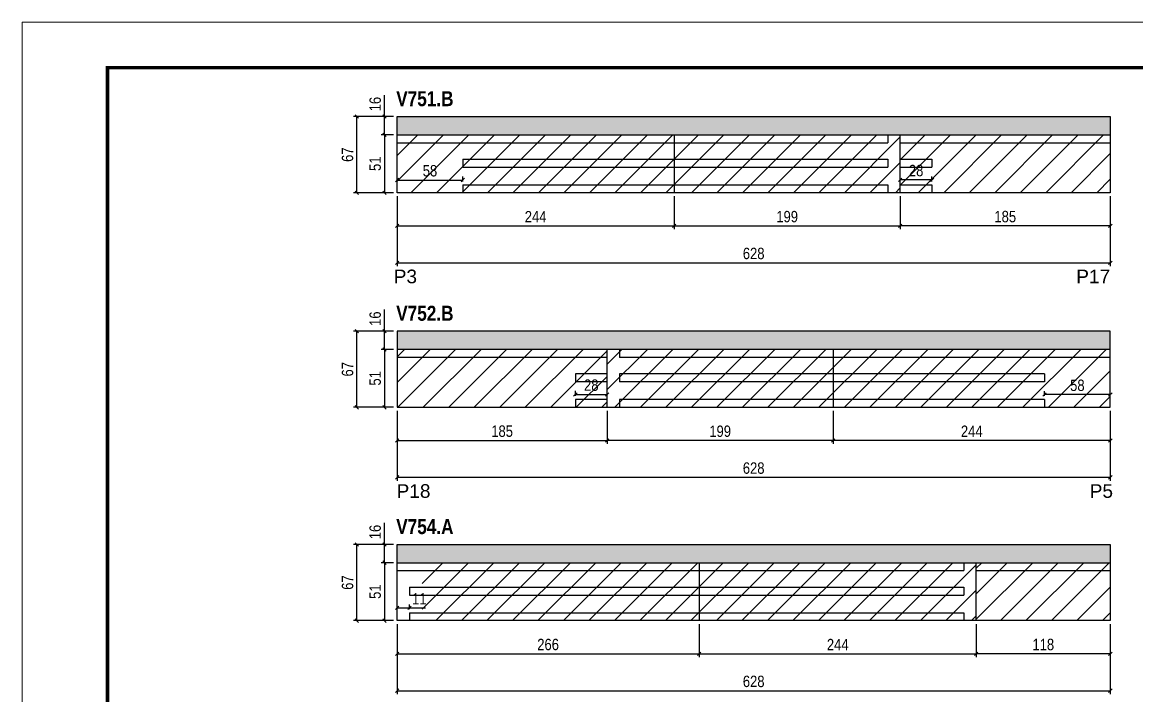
# Model space of a CAD drawing. Extents: x 3309 to 9563, y -2522 to 14608.
# Drawn here: x 6493 to 7474, y 9421 to 10014 of the extents above; entities that cross this region are included whole.
import ezdxf

# ---------------------------------------------------------------- set-up
doc = ezdxf.new("R2010")
doc.units = 0
doc.header["$PDMODE"] = 35
doc.header["$PDSIZE"] = -10
doc.linetypes.add('DASHED', pattern=[0.75, 0.5, -0.25])
for name, color, linetype in [('5', 5, 'Continuous'), ('COTA', 241, 'Continuous'), ('NOMENCLATURA', 7, 'Continuous'), ('Painéis', 200, 'Continuous'), ('SARR_2.2x7', 40, 'Continuous')]:
    doc.layers.add(name, color=color, linetype=linetype)
for name, color, linetype, lineweight in [('Folhas', 255, 'Continuous', 9), ('Hachura', 251, 'Continuous', 9), ('SARRAFO DE PRESSAO', 251, 'DASHED', 9)]:
    doc.layers.add(name, color=color, linetype=linetype, lineweight=lineweight)
doc.styles.add('COTA TECNICA', font='techl___.ttf', dxfattribs={"height": 10})
doc.styles.get("Standard").update_dxf_attribs({"font": 'arial.ttf'})
doc.styles.add('TECNICA', font='techb___.ttf', dxfattribs={"height": 10})
doc.dimstyles.new('PAINEL', dxfattribs={"dimtxt": 10, "dimasz": 3, "dimexe": 3, "dimexo": 3, "dimgap": 3, "dimtad": 1, "dimdec": 1, "dimzin": 12, "dimdsep": 46, "dimtxsty": 'COTA TECNICA', "dimblk1": 'OBLIQUE', "dimblk2": 'OBLIQUE', "dimsah": 1, "dimcen": 0.9, "dimclrd": 4, "dimclre": 4, "dimclrt": 240, "dimadec": 1, "dimazin": 3, "dimtfac": 1, "dimtdec": 1, "dimtmove": 0, "dimatfit": 3, "dimfxl": 1, "dimtolj": 1, "dimtzin": 12, "dimarcsym": 0})

# ---------------------------------------------------------------- blocks, each defined once
blk = doc.blocks.new('9999999999')
at = {"layer": 'Folhas'}
blk.add_lwpolyline([(98138.98, 34190.21), (99623.98, 34190.21), (99623.98, 35240.21), (98138.98, 35240.21)], close=True, dxfattribs=at)
at = {"layer": 'Folhas', "color": 30, "const_width": 3}
blk.add_lwpolyline([(98213.98, 34230.21), (99583.98, 34230.21), (99583.98, 35200.21), (98213.98, 35200.21)], close=True, dxfattribs=at)
blk = doc.blocks.new('_Oblique')
at = {"color": 0, "linetype": 'ByBlock', "lineweight": -2}
blk.add_line((-0.5, -0.5), (0.5, 0.5), dxfattribs=at)
blk = doc.blocks.new('*D2495')
at = {"layer": 'COTA', "color": 4, "lineweight": -2, "transparency": 16777216}
for p, q in [((6822.83, 9860.54), (6822.83, 9798.87)), ((7450.83, 9860.54), (7450.83, 9798.87)), ((6822.83, 9801.87), (7450.83, 9801.87))]:
    blk.add_line(p, q, dxfattribs=at)
at = {"layer": 'Defpoints', "color": 0, "transparency": 16777216}
for p in [(6822.83, 9863.54), (7450.83, 9863.54), (7450.83, 9801.87)]:
    blk.add_point(p, dxfattribs=at)
at = {"layer": 'COTA', "color": 4, "lineweight": -2, "transparency": 16777216, "xscale": 3, "yscale": 3, "zscale": 3, "rotation": 180}
blk.add_blockref('_Oblique', (6822.83, 9801.87), dxfattribs=at)
at = {"layer": 'COTA', "color": 4, "lineweight": -2, "transparency": 16777216, "xscale": 3, "yscale": 3, "zscale": 3}
blk.add_blockref('_Oblique', (7450.83, 9801.87), dxfattribs=at)
at = {"layer": 'COTA', "color": 240, "transparency": 16777216, "insert": (7136.83, 9810), "char_height": 10, "attachment_point": 5, "style": 'COTA TECNICA'}
blk.add_mtext('\\A1;628', dxfattribs=at)
blk = doc.blocks.new('*D2475')
at = {"layer": 'COTA', "color": 4, "lineweight": -2, "transparency": 16777216}
for p, q in [((6822.83, 9860.54), (6822.83, 9831.36)), ((7066.83, 9860.54), (7066.83, 9831.36)), ((6822.83, 9834.36), (7066.83, 9834.36))]:
    blk.add_line(p, q, dxfattribs=at)
at = {"layer": 'Defpoints', "color": 0, "transparency": 16777216}
for p in [(6822.83, 9863.54), (7066.83, 9863.54), (7066.83, 9834.36)]:
    blk.add_point(p, dxfattribs=at)
at = {"layer": 'COTA', "color": 4, "lineweight": -2, "transparency": 16777216, "xscale": 3, "yscale": 3, "zscale": 3, "rotation": 180}
blk.add_blockref('_Oblique', (6822.83, 9834.36), dxfattribs=at)
at = {"layer": 'COTA', "color": 4, "lineweight": -2, "transparency": 16777216, "xscale": 3, "yscale": 3, "zscale": 3}
blk.add_blockref('_Oblique', (7066.83, 9834.36), dxfattribs=at)
at = {"layer": 'COTA', "color": 240, "transparency": 16777216, "insert": (6944.83, 9842.43), "char_height": 10, "attachment_point": 5, "style": 'COTA TECNICA'}
blk.add_mtext('\\A1;244', dxfattribs=at)
blk = doc.blocks.new('*D2476')
at = {"layer": 'COTA', "color": 4, "lineweight": -2, "transparency": 16777216}
for p, q in [((7066.83, 9860.54), (7066.83, 9831.36)), ((7265.83, 9860.54), (7265.83, 9831.36)), ((7066.83, 9834.36), (7265.83, 9834.36))]:
    blk.add_line(p, q, dxfattribs=at)
at = {"layer": 'Defpoints', "color": 0, "transparency": 16777216}
for p in [(7066.83, 9863.54), (7265.83, 9863.54), (7265.83, 9834.36)]:
    blk.add_point(p, dxfattribs=at)
at = {"layer": 'COTA', "color": 4, "lineweight": -2, "transparency": 16777216, "xscale": 3, "yscale": 3, "zscale": 3, "rotation": 180}
blk.add_blockref('_Oblique', (7066.83, 9834.36), dxfattribs=at)
at = {"layer": 'COTA', "color": 4, "lineweight": -2, "transparency": 16777216, "xscale": 3, "yscale": 3, "zscale": 3}
blk.add_blockref('_Oblique', (7265.83, 9834.36), dxfattribs=at)
at = {"layer": 'COTA', "color": 240, "transparency": 16777216, "insert": (7166.33, 9842.45), "char_height": 10, "attachment_point": 5, "style": 'COTA TECNICA'}
blk.add_mtext('\\A1;199', dxfattribs=at)
blk = doc.blocks.new('*D2477')
at = {"layer": 'COTA', "color": 4, "lineweight": -2, "transparency": 16777216}
for p, q in [((7265.83, 9860.54), (7265.83, 9831.36)), ((7450.83, 9860.54), (7450.83, 9831.36)), ((7450.83, 9834.36), (7265.83, 9834.36))]:
    blk.add_line(p, q, dxfattribs=at)
at = {"layer": 'Defpoints', "color": 0, "transparency": 16777216}
for p in [(7265.83, 9863.54), (7450.83, 9863.54), (7265.83, 9834.36)]:
    blk.add_point(p, dxfattribs=at)
at = {"layer": 'COTA', "color": 4, "lineweight": -2, "transparency": 16777216, "xscale": 3, "yscale": 3, "zscale": 3, "rotation": 180}
blk.add_blockref('_Oblique', (7265.83, 9834.36), dxfattribs=at)
at = {"layer": 'COTA', "color": 4, "lineweight": -2, "transparency": 16777216, "xscale": 3, "yscale": 3, "zscale": 3}
blk.add_blockref('_Oblique', (7450.83, 9834.36), dxfattribs=at)
at = {"layer": 'COTA', "color": 240, "transparency": 16777216, "insert": (7358.33, 9842.49), "char_height": 10, "attachment_point": 5, "style": 'COTA TECNICA'}
blk.add_mtext('\\A1;185', dxfattribs=at)
blk = doc.blocks.new('*D2509')
at = {"layer": 'COTA', "color": 4, "lineweight": -2, "transparency": 16777216}
for p, q in [((6822.83, 9866.54), (6822.83, 9877.71)), ((6822.83, 9874.71), (6880.83, 9874.71)), ((6880.83, 9873.54), (6880.83, 9877.71))]:
    blk.add_line(p, q, dxfattribs=at)
at = {"layer": 'Defpoints', "color": 0, "transparency": 16777216}
for p in [(6880.83, 9874.71), (6822.83, 9863.54), (6880.83, 9870.54)]:
    blk.add_point(p, dxfattribs=at)
at = {"layer": 'COTA', "color": 4, "lineweight": -2, "transparency": 16777216, "xscale": 3, "yscale": 3, "zscale": 3, "rotation": 180}
blk.add_blockref('_Oblique', (6822.83, 9874.71), dxfattribs=at)
at = {"layer": 'COTA', "color": 4, "lineweight": -2, "transparency": 16777216, "xscale": 3, "yscale": 3, "zscale": 3}
blk.add_blockref('_Oblique', (6880.83, 9874.71), dxfattribs=at)
at = {"layer": 'COTA', "color": 240, "transparency": 16777216, "insert": (6851.83, 9882.84), "char_height": 10, "attachment_point": 5, "style": 'COTA TECNICA'}
blk.add_mtext('\\A1;58', dxfattribs=at)
blk = doc.blocks.new('*D2510')
at = {"layer": 'COTA', "color": 4, "lineweight": -2, "transparency": 16777216}
for p, q in [((7265.83, 9873.54), (7265.83, 9877.91)), ((7293.83, 9874.91), (7265.83, 9874.91)), ((7293.83, 9873.54), (7293.83, 9877.91))]:
    blk.add_line(p, q, dxfattribs=at)
at = {"layer": 'Defpoints', "color": 0, "transparency": 16777216}
for p in [(7265.83, 9874.91), (7265.83, 9870.54), (7293.83, 9870.54)]:
    blk.add_point(p, dxfattribs=at)
at = {"layer": 'COTA', "color": 4, "lineweight": -2, "transparency": 16777216, "xscale": 3, "yscale": 3, "zscale": 3, "rotation": 180}
blk.add_blockref('_Oblique', (7265.83, 9874.91), dxfattribs=at)
at = {"layer": 'COTA', "color": 4, "lineweight": -2, "transparency": 16777216, "xscale": 3, "yscale": 3, "zscale": 3}
blk.add_blockref('_Oblique', (7293.83, 9874.91), dxfattribs=at)
at = {"layer": 'COTA', "color": 240, "transparency": 16777216, "insert": (7279.83, 9883.01), "char_height": 10, "attachment_point": 5, "style": 'COTA TECNICA'}
blk.add_mtext('\\A1;28', dxfattribs=at)
blk = doc.blocks.new('*D2478')
at = {"layer": 'COTA', "color": 4, "lineweight": -2, "transparency": 16777216}
for p, q in [((6819.83, 9914.54), (6808.72, 9914.54)), ((6811.72, 9914.54), (6811.72, 9863.54)), ((6819.83, 9863.54), (6808.72, 9863.54))]:
    blk.add_line(p, q, dxfattribs=at)
at = {"layer": 'Defpoints', "color": 0, "transparency": 16777216}
for p in [(6822.83, 9914.54), (6811.72, 9863.54), (6822.83, 9863.54)]:
    blk.add_point(p, dxfattribs=at)
at = {"layer": 'COTA', "color": 4, "lineweight": -2, "transparency": 16777216, "xscale": 3, "yscale": 3, "zscale": 3}
for p, rotation in [((6811.72, 9914.54), 90), ((6811.72, 9863.54), 270)]:
    blk.add_blockref('_Oblique', p, dxfattribs=dict(at, rotation=rotation))
at = {"layer": 'COTA', "color": 240, "transparency": 16777216, "insert": (6803.61, 9889.04), "char_height": 10, "attachment_point": 5, "rotation": 90, "style": 'COTA TECNICA'}
blk.add_mtext('\\A1;51', dxfattribs=at)
blk = doc.blocks.new('*D2479')
at = {"layer": 'COTA', "color": 4, "lineweight": -2, "transparency": 16777216}
for p, q in [((6811.72, 9930.54), (6811.72, 9949.55)), ((6819.83, 9930.54), (6808.72, 9930.54)), ((6811.72, 9914.54), (6811.72, 9930.54)), ((6819.83, 9914.54), (6808.72, 9914.54))]:
    blk.add_line(p, q, dxfattribs=at)
at = {"layer": 'Defpoints', "color": 0, "transparency": 16777216}
for p in [(6811.72, 9930.54), (6822.83, 9930.54), (6822.83, 9914.54)]:
    blk.add_point(p, dxfattribs=at)
at = {"layer": 'COTA', "color": 4, "lineweight": -2, "transparency": 16777216, "xscale": 3, "yscale": 3, "zscale": 3}
for p, rotation in [((6811.72, 9930.54), 90), ((6811.72, 9914.54), 270)]:
    blk.add_blockref('_Oblique', p, dxfattribs=dict(at, rotation=rotation))
at = {"layer": 'COTA', "color": 240, "transparency": 16777216, "insert": (6803.62, 9941.54), "char_height": 10, "attachment_point": 5, "rotation": 90, "style": 'COTA TECNICA'}
blk.add_mtext('\\A1;16', dxfattribs=at)
blk = doc.blocks.new('*D2480')
at = {"layer": 'COTA', "color": 4, "lineweight": -2, "transparency": 16777216}
for p, q in [((6819.83, 9930.54), (6784.37, 9930.54)), ((6787.37, 9863.54), (6787.37, 9930.54)), ((6819.83, 9863.54), (6784.37, 9863.54))]:
    blk.add_line(p, q, dxfattribs=at)
at = {"layer": 'Defpoints', "color": 0, "transparency": 16777216}
for p in [(6787.37, 9930.54), (6822.83, 9930.54), (6822.83, 9863.54)]:
    blk.add_point(p, dxfattribs=at)
at = {"layer": 'COTA', "color": 4, "lineweight": -2, "transparency": 16777216, "xscale": 3, "yscale": 3, "zscale": 3}
for p, rotation in [((6787.37, 9930.54), 90), ((6787.37, 9863.54), 270)]:
    blk.add_blockref('_Oblique', p, dxfattribs=dict(at, rotation=rotation))
at = {"layer": 'COTA', "color": 240, "transparency": 16777216, "insert": (6779.27, 9897.04), "char_height": 10, "attachment_point": 5, "rotation": 90, "style": 'COTA TECNICA'}
blk.add_mtext('\\A1;67', dxfattribs=at)
blk = doc.blocks.new('*D2481')
at = {"layer": 'COTA', "color": 4, "lineweight": -2, "transparency": 16777216}
for p, q in [((6822.83, 9671.64), (6822.83, 9609.98)), ((7450.83, 9671.64), (7450.83, 9609.98)), ((7450.83, 9612.98), (6822.83, 9612.98))]:
    blk.add_line(p, q, dxfattribs=at)
at = {"layer": 'Defpoints', "color": 0, "transparency": 16777216}
for p in [(6822.83, 9674.64), (7450.83, 9674.64), (6822.83, 9612.98)]:
    blk.add_point(p, dxfattribs=at)
at = {"layer": 'COTA', "color": 4, "lineweight": -2, "transparency": 16777216, "xscale": 3, "yscale": 3, "zscale": 3, "rotation": 180}
blk.add_blockref('_Oblique', (6822.83, 9612.98), dxfattribs=at)
at = {"layer": 'COTA', "color": 4, "lineweight": -2, "transparency": 16777216, "xscale": 3, "yscale": 3, "zscale": 3}
blk.add_blockref('_Oblique', (7450.83, 9612.98), dxfattribs=at)
at = {"layer": 'COTA', "color": 240, "transparency": 16777216, "insert": (7136.83, 9621.1), "char_height": 10, "attachment_point": 5, "style": 'COTA TECNICA'}
blk.add_mtext('\\A1;628', dxfattribs=at)
blk = doc.blocks.new('*D2482')
at = {"layer": 'COTA', "color": 4, "lineweight": -2, "transparency": 16777216}
for p, q in [((7206.83, 9671.64), (7206.83, 9642.46)), ((7450.83, 9671.64), (7450.83, 9642.46)), ((7450.83, 9645.46), (7206.83, 9645.46))]:
    blk.add_line(p, q, dxfattribs=at)
at = {"layer": 'Defpoints', "color": 0, "transparency": 16777216}
for p in [(7206.83, 9674.64), (7450.83, 9674.64), (7206.83, 9645.46)]:
    blk.add_point(p, dxfattribs=at)
at = {"layer": 'COTA', "color": 4, "lineweight": -2, "transparency": 16777216, "xscale": 3, "yscale": 3, "zscale": 3, "rotation": 180}
blk.add_blockref('_Oblique', (7206.83, 9645.46), dxfattribs=at)
at = {"layer": 'COTA', "color": 4, "lineweight": -2, "transparency": 16777216, "xscale": 3, "yscale": 3, "zscale": 3}
blk.add_blockref('_Oblique', (7450.83, 9645.46), dxfattribs=at)
at = {"layer": 'COTA', "color": 240, "transparency": 16777216, "insert": (7328.83, 9653.54), "char_height": 10, "attachment_point": 5, "style": 'COTA TECNICA'}
blk.add_mtext('\\A1;244', dxfattribs=at)
blk = doc.blocks.new('*D2483')
at = {"layer": 'COTA', "color": 4, "lineweight": -2, "transparency": 16777216}
for p, q in [((7007.83, 9671.64), (7007.83, 9642.46)), ((7206.83, 9671.64), (7206.83, 9642.46)), ((7206.83, 9645.46), (7007.83, 9645.46))]:
    blk.add_line(p, q, dxfattribs=at)
at = {"layer": 'Defpoints', "color": 0, "transparency": 16777216}
for p in [(7007.83, 9674.64), (7206.83, 9674.64), (7007.83, 9645.46)]:
    blk.add_point(p, dxfattribs=at)
at = {"layer": 'COTA', "color": 4, "lineweight": -2, "transparency": 16777216, "xscale": 3, "yscale": 3, "zscale": 3, "rotation": 180}
blk.add_blockref('_Oblique', (7007.83, 9645.46), dxfattribs=at)
at = {"layer": 'COTA', "color": 4, "lineweight": -2, "transparency": 16777216, "xscale": 3, "yscale": 3, "zscale": 3}
blk.add_blockref('_Oblique', (7206.83, 9645.46), dxfattribs=at)
at = {"layer": 'COTA', "color": 240, "transparency": 16777216, "insert": (7107.33, 9653.55), "char_height": 10, "attachment_point": 5, "style": 'COTA TECNICA'}
blk.add_mtext('\\A1;199', dxfattribs=at)
blk = doc.blocks.new('*D2484')
at = {"layer": 'COTA', "color": 4, "lineweight": -2, "transparency": 16777216}
for p, q in [((6822.83, 9671.64), (6822.83, 9642.46)), ((7007.83, 9671.64), (7007.83, 9642.46)), ((6822.83, 9645.46), (7007.83, 9645.46))]:
    blk.add_line(p, q, dxfattribs=at)
at = {"layer": 'Defpoints', "color": 0, "transparency": 16777216}
for p in [(6822.83, 9674.64), (7007.83, 9674.64), (7007.83, 9645.46)]:
    blk.add_point(p, dxfattribs=at)
at = {"layer": 'COTA', "color": 4, "lineweight": -2, "transparency": 16777216, "xscale": 3, "yscale": 3, "zscale": 3, "rotation": 180}
blk.add_blockref('_Oblique', (6822.83, 9645.46), dxfattribs=at)
at = {"layer": 'COTA', "color": 4, "lineweight": -2, "transparency": 16777216, "xscale": 3, "yscale": 3, "zscale": 3}
blk.add_blockref('_Oblique', (7007.83, 9645.46), dxfattribs=at)
at = {"layer": 'COTA', "color": 240, "transparency": 16777216, "insert": (6915.33, 9653.59), "char_height": 10, "attachment_point": 5, "style": 'COTA TECNICA'}
blk.add_mtext('\\A1;185', dxfattribs=at)
blk = doc.blocks.new('*D2511')
at = {"layer": 'COTA', "color": 4, "lineweight": -2, "transparency": 16777216}
for p, q in [((7392.83, 9684.64), (7392.83, 9688.82)), ((7450.83, 9685.82), (7392.83, 9685.82)), ((7450.83, 9677.64), (7450.83, 9688.82))]:
    blk.add_line(p, q, dxfattribs=at)
at = {"layer": 'Defpoints', "color": 0, "transparency": 16777216}
for p in [(7392.83, 9685.82), (7392.83, 9681.64), (7450.83, 9674.64)]:
    blk.add_point(p, dxfattribs=at)
at = {"layer": 'COTA', "color": 4, "lineweight": -2, "transparency": 16777216, "xscale": 3, "yscale": 3, "zscale": 3, "rotation": 180}
blk.add_blockref('_Oblique', (7392.83, 9685.82), dxfattribs=at)
at = {"layer": 'COTA', "color": 4, "lineweight": -2, "transparency": 16777216, "xscale": 3, "yscale": 3, "zscale": 3}
blk.add_blockref('_Oblique', (7450.83, 9685.82), dxfattribs=at)
at = {"layer": 'COTA', "color": 240, "transparency": 16777216, "insert": (7421.83, 9693.95), "char_height": 10, "attachment_point": 5, "style": 'COTA TECNICA'}
blk.add_mtext('\\A1;58', dxfattribs=at)
blk = doc.blocks.new('*D2512')
at = {"layer": 'COTA', "color": 4, "lineweight": -2, "transparency": 16777216}
for p, q in [((6979.83, 9684.64), (6979.83, 9689.02)), ((6979.83, 9686.02), (7007.83, 9686.02)), ((7007.83, 9684.64), (7007.83, 9689.02))]:
    blk.add_line(p, q, dxfattribs=at)
at = {"layer": 'Defpoints', "color": 0, "transparency": 16777216}
for p in [(7007.83, 9686.02), (6979.83, 9681.64), (7007.83, 9681.64)]:
    blk.add_point(p, dxfattribs=at)
at = {"layer": 'COTA', "color": 4, "lineweight": -2, "transparency": 16777216, "xscale": 3, "yscale": 3, "zscale": 3, "rotation": 180}
blk.add_blockref('_Oblique', (6979.83, 9686.02), dxfattribs=at)
at = {"layer": 'COTA', "color": 4, "lineweight": -2, "transparency": 16777216, "xscale": 3, "yscale": 3, "zscale": 3}
blk.add_blockref('_Oblique', (7007.83, 9686.02), dxfattribs=at)
at = {"layer": 'COTA', "color": 240, "transparency": 16777216, "insert": (6993.83, 9694.11), "char_height": 10, "attachment_point": 5, "style": 'COTA TECNICA'}
blk.add_mtext('\\A1;28', dxfattribs=at)
blk = doc.blocks.new('*D2485')
at = {"layer": 'COTA', "color": 4, "lineweight": -2, "transparency": 16777216}
for p, q in [((6819.83, 9725.64), (6808.72, 9725.64)), ((6811.72, 9725.64), (6811.72, 9674.64)), ((6819.83, 9674.64), (6808.72, 9674.64))]:
    blk.add_line(p, q, dxfattribs=at)
at = {"layer": 'Defpoints', "color": 0, "transparency": 16777216}
for p in [(6822.83, 9725.64), (6811.72, 9674.64), (6822.83, 9674.64)]:
    blk.add_point(p, dxfattribs=at)
at = {"layer": 'COTA', "color": 4, "lineweight": -2, "transparency": 16777216, "xscale": 3, "yscale": 3, "zscale": 3}
for p, rotation in [((6811.72, 9725.64), 90), ((6811.72, 9674.64), 270)]:
    blk.add_blockref('_Oblique', p, dxfattribs=dict(at, rotation=rotation))
at = {"layer": 'COTA', "color": 240, "transparency": 16777216, "insert": (6803.61, 9700.14), "char_height": 10, "attachment_point": 5, "rotation": 90, "style": 'COTA TECNICA'}
blk.add_mtext('\\A1;51', dxfattribs=at)
blk = doc.blocks.new('*D2486')
at = {"layer": 'COTA', "color": 4, "lineweight": -2, "transparency": 16777216}
for p, q in [((6811.72, 9741.64), (6811.72, 9760.65)), ((6819.83, 9741.64), (6808.72, 9741.64)), ((6811.72, 9725.64), (6811.72, 9741.64)), ((6819.83, 9725.64), (6808.72, 9725.64))]:
    blk.add_line(p, q, dxfattribs=at)
at = {"layer": 'Defpoints', "color": 0, "transparency": 16777216}
for p in [(6811.72, 9741.64), (6822.83, 9741.64), (6822.83, 9725.64)]:
    blk.add_point(p, dxfattribs=at)
at = {"layer": 'COTA', "color": 4, "lineweight": -2, "transparency": 16777216, "xscale": 3, "yscale": 3, "zscale": 3}
for p, rotation in [((6811.72, 9741.64), 90), ((6811.72, 9725.64), 270)]:
    blk.add_blockref('_Oblique', p, dxfattribs=dict(at, rotation=rotation))
at = {"layer": 'COTA', "color": 240, "transparency": 16777216, "insert": (6803.62, 9752.65), "char_height": 10, "attachment_point": 5, "rotation": 90, "style": 'COTA TECNICA'}
blk.add_mtext('\\A1;16', dxfattribs=at)
blk = doc.blocks.new('*D2487')
at = {"layer": 'COTA', "color": 4, "lineweight": -2, "transparency": 16777216}
for p, q in [((6819.83, 9741.64), (6784.37, 9741.64)), ((6787.37, 9674.64), (6787.37, 9741.64)), ((6819.83, 9674.64), (6784.37, 9674.64))]:
    blk.add_line(p, q, dxfattribs=at)
at = {"layer": 'Defpoints', "color": 0, "transparency": 16777216}
for p in [(6787.37, 9741.64), (6822.83, 9741.64), (6822.83, 9674.64)]:
    blk.add_point(p, dxfattribs=at)
at = {"layer": 'COTA', "color": 4, "lineweight": -2, "transparency": 16777216, "xscale": 3, "yscale": 3, "zscale": 3}
for p, rotation in [((6787.37, 9741.64), 90), ((6787.37, 9674.64), 270)]:
    blk.add_blockref('_Oblique', p, dxfattribs=dict(at, rotation=rotation))
at = {"layer": 'COTA', "color": 240, "transparency": 16777216, "insert": (6779.27, 9708.14), "char_height": 10, "attachment_point": 5, "rotation": 90, "style": 'COTA TECNICA'}
blk.add_mtext('\\A1;67', dxfattribs=at)
blk = doc.blocks.new('*D2488')
at = {"layer": 'COTA', "color": 4, "lineweight": -2, "transparency": 16777216}
for p, q in [((6822.83, 9483.87), (6822.83, 9422.21)), ((7450.83, 9483.87), (7450.83, 9422.21)), ((6822.83, 9425.21), (7450.83, 9425.21))]:
    blk.add_line(p, q, dxfattribs=at)
at = {"layer": 'Defpoints', "color": 0, "transparency": 16777216}
for p in [(6822.83, 9486.87), (7450.83, 9486.87), (7450.83, 9425.21)]:
    blk.add_point(p, dxfattribs=at)
at = {"layer": 'COTA', "color": 4, "lineweight": -2, "transparency": 16777216, "xscale": 3, "yscale": 3, "zscale": 3, "rotation": 180}
blk.add_blockref('_Oblique', (6822.83, 9425.21), dxfattribs=at)
at = {"layer": 'COTA', "color": 4, "lineweight": -2, "transparency": 16777216, "xscale": 3, "yscale": 3, "zscale": 3}
blk.add_blockref('_Oblique', (7450.83, 9425.21), dxfattribs=at)
at = {"layer": 'COTA', "color": 240, "transparency": 16777216, "insert": (7136.83, 9433.33), "char_height": 10, "attachment_point": 5, "style": 'COTA TECNICA'}
blk.add_mtext('\\A1;628', dxfattribs=at)
blk = doc.blocks.new('*D2489')
at = {"layer": 'COTA', "color": 4, "lineweight": -2, "transparency": 16777216}
for p, q in [((6822.83, 9483.87), (6822.83, 9454.69)), ((7088.83, 9483.87), (7088.83, 9454.69)), ((6822.83, 9457.69), (7088.83, 9457.69))]:
    blk.add_line(p, q, dxfattribs=at)
at = {"layer": 'Defpoints', "color": 0, "transparency": 16777216}
for p in [(6822.83, 9486.87), (7088.83, 9486.87), (7088.83, 9457.69)]:
    blk.add_point(p, dxfattribs=at)
at = {"layer": 'COTA', "color": 4, "lineweight": -2, "transparency": 16777216, "xscale": 3, "yscale": 3, "zscale": 3, "rotation": 180}
blk.add_blockref('_Oblique', (6822.83, 9457.69), dxfattribs=at)
at = {"layer": 'COTA', "color": 4, "lineweight": -2, "transparency": 16777216, "xscale": 3, "yscale": 3, "zscale": 3}
blk.add_blockref('_Oblique', (7088.83, 9457.69), dxfattribs=at)
at = {"layer": 'COTA', "color": 240, "transparency": 16777216, "insert": (6955.83, 9465.8), "char_height": 10, "attachment_point": 5, "style": 'COTA TECNICA'}
blk.add_mtext('\\A1;266', dxfattribs=at)
blk = doc.blocks.new('*D2490')
at = {"layer": 'COTA', "color": 4, "lineweight": -2, "transparency": 16777216}
for p, q in [((7088.83, 9483.87), (7088.83, 9454.69)), ((7332.83, 9483.87), (7332.83, 9454.69)), ((7088.83, 9457.69), (7332.83, 9457.69))]:
    blk.add_line(p, q, dxfattribs=at)
at = {"layer": 'Defpoints', "color": 0, "transparency": 16777216}
for p in [(7088.83, 9486.87), (7332.83, 9486.87), (7332.83, 9457.69)]:
    blk.add_point(p, dxfattribs=at)
at = {"layer": 'COTA', "color": 4, "lineweight": -2, "transparency": 16777216, "xscale": 3, "yscale": 3, "zscale": 3, "rotation": 180}
blk.add_blockref('_Oblique', (7088.83, 9457.69), dxfattribs=at)
at = {"layer": 'COTA', "color": 4, "lineweight": -2, "transparency": 16777216, "xscale": 3, "yscale": 3, "zscale": 3}
blk.add_blockref('_Oblique', (7332.83, 9457.69), dxfattribs=at)
at = {"layer": 'COTA', "color": 240, "transparency": 16777216, "insert": (7210.83, 9465.77), "char_height": 10, "attachment_point": 5, "style": 'COTA TECNICA'}
blk.add_mtext('\\A1;244', dxfattribs=at)
blk = doc.blocks.new('*D2491')
at = {"layer": 'COTA', "color": 4, "lineweight": -2, "transparency": 16777216}
for p, q in [((7332.83, 9483.87), (7332.83, 9454.69)), ((7450.83, 9483.87), (7450.83, 9454.69)), ((7450.83, 9457.69), (7332.83, 9457.69))]:
    blk.add_line(p, q, dxfattribs=at)
at = {"layer": 'Defpoints', "color": 0, "transparency": 16777216}
for p in [(7332.83, 9486.87), (7450.83, 9486.87), (7332.83, 9457.69)]:
    blk.add_point(p, dxfattribs=at)
at = {"layer": 'COTA', "color": 4, "lineweight": -2, "transparency": 16777216, "xscale": 3, "yscale": 3, "zscale": 3, "rotation": 180}
blk.add_blockref('_Oblique', (7332.83, 9457.69), dxfattribs=at)
at = {"layer": 'COTA', "color": 4, "lineweight": -2, "transparency": 16777216, "xscale": 3, "yscale": 3, "zscale": 3}
blk.add_blockref('_Oblique', (7450.83, 9457.69), dxfattribs=at)
at = {"layer": 'COTA', "color": 240, "transparency": 16777216, "insert": (7391.83, 9465.79), "char_height": 10, "attachment_point": 5, "style": 'COTA TECNICA'}
blk.add_mtext('\\A1;118', dxfattribs=at)
blk = doc.blocks.new('*D2513')
at = {"layer": 'COTA', "color": 4, "lineweight": -2, "transparency": 16777216}
for p, q in [((6822.83, 9489.87), (6822.83, 9501.05)), ((6833.83, 9496.87), (6833.83, 9501.05)), ((6822.83, 9498.05), (6833.83, 9498.05)), ((6833.83, 9498.05), (6847.92, 9498.05))]:
    blk.add_line(p, q, dxfattribs=at)
at = {"layer": 'Defpoints', "color": 0, "transparency": 16777216}
for p in [(6833.83, 9498.05), (6833.83, 9493.87), (6822.83, 9486.87)]:
    blk.add_point(p, dxfattribs=at)
at = {"layer": 'COTA', "color": 4, "lineweight": -2, "transparency": 16777216, "xscale": 3, "yscale": 3, "zscale": 3, "rotation": 180}
blk.add_blockref('_Oblique', (6822.83, 9498.05), dxfattribs=at)
at = {"layer": 'COTA', "color": 4, "lineweight": -2, "transparency": 16777216, "xscale": 3, "yscale": 3, "zscale": 3}
blk.add_blockref('_Oblique', (6833.83, 9498.05), dxfattribs=at)
at = {"layer": 'COTA', "color": 240, "transparency": 16777216, "insert": (6842.38, 9506.1), "char_height": 10, "attachment_point": 5, "style": 'COTA TECNICA'}
blk.add_mtext('\\A1;11', dxfattribs=at)
blk = doc.blocks.new('*D2492')
at = {"layer": 'COTA', "color": 4, "lineweight": -2, "transparency": 16777216}
for p, q in [((6819.83, 9537.87), (6808.72, 9537.87)), ((6811.72, 9537.87), (6811.72, 9486.87)), ((6819.83, 9486.87), (6808.72, 9486.87))]:
    blk.add_line(p, q, dxfattribs=at)
at = {"layer": 'Defpoints', "color": 0, "transparency": 16777216}
for p in [(6822.83, 9537.87), (6811.72, 9486.87), (6822.83, 9486.87)]:
    blk.add_point(p, dxfattribs=at)
at = {"layer": 'COTA', "color": 4, "lineweight": -2, "transparency": 16777216, "xscale": 3, "yscale": 3, "zscale": 3}
for p, rotation in [((6811.72, 9537.87), 90), ((6811.72, 9486.87), 270)]:
    blk.add_blockref('_Oblique', p, dxfattribs=dict(at, rotation=rotation))
at = {"layer": 'COTA', "color": 240, "transparency": 16777216, "insert": (6803.61, 9512.37), "char_height": 10, "attachment_point": 5, "rotation": 90, "style": 'COTA TECNICA'}
blk.add_mtext('\\A1;51', dxfattribs=at)
blk = doc.blocks.new('*D2493')
at = {"layer": 'COTA', "color": 4, "lineweight": -2, "transparency": 16777216}
for p, q in [((6811.72, 9553.87), (6811.72, 9572.88)), ((6819.83, 9553.87), (6808.72, 9553.87)), ((6811.72, 9537.87), (6811.72, 9553.87)), ((6819.83, 9537.87), (6808.72, 9537.87))]:
    blk.add_line(p, q, dxfattribs=at)
at = {"layer": 'Defpoints', "color": 0, "transparency": 16777216}
for p in [(6811.72, 9553.87), (6822.83, 9553.87), (6822.83, 9537.87)]:
    blk.add_point(p, dxfattribs=at)
at = {"layer": 'COTA', "color": 4, "lineweight": -2, "transparency": 16777216, "xscale": 3, "yscale": 3, "zscale": 3}
for p, rotation in [((6811.72, 9553.87), 90), ((6811.72, 9537.87), 270)]:
    blk.add_blockref('_Oblique', p, dxfattribs=dict(at, rotation=rotation))
at = {"layer": 'COTA', "color": 240, "transparency": 16777216, "insert": (6803.62, 9564.88), "char_height": 10, "attachment_point": 5, "rotation": 90, "style": 'COTA TECNICA'}
blk.add_mtext('\\A1;16', dxfattribs=at)
blk = doc.blocks.new('*D2494')
at = {"layer": 'COTA', "color": 4, "lineweight": -2, "transparency": 16777216}
for p, q in [((6819.83, 9553.87), (6784.37, 9553.87)), ((6787.37, 9486.87), (6787.37, 9553.87)), ((6819.83, 9486.87), (6784.37, 9486.87))]:
    blk.add_line(p, q, dxfattribs=at)
at = {"layer": 'Defpoints', "color": 0, "transparency": 16777216}
for p in [(6787.37, 9553.87), (6822.83, 9553.87), (6822.83, 9486.87)]:
    blk.add_point(p, dxfattribs=at)
at = {"layer": 'COTA', "color": 4, "lineweight": -2, "transparency": 16777216, "xscale": 3, "yscale": 3, "zscale": 3}
for p, rotation in [((6787.37, 9553.87), 90), ((6787.37, 9486.87), 270)]:
    blk.add_blockref('_Oblique', p, dxfattribs=dict(at, rotation=rotation))
at = {"layer": 'COTA', "color": 240, "transparency": 16777216, "insert": (6779.27, 9520.37), "char_height": 10, "attachment_point": 5, "rotation": 90, "style": 'COTA TECNICA'}
blk.add_mtext('\\A1;67', dxfattribs=at)

msp = doc.modelspace()

# ---------------------------------------------------------------- hatches: boundary and pattern name
at = {"layer": 'COTA'}
h = msp.add_hatch(dxfattribs=at)
h.set_pattern_fill('AR-CONC', color=256, scale=0.03)
h.set_pattern_definition([(50, (132.5624, 197.558), (5.46554, -0.4781726), [0.5715, -6.2865]), (355, (132.5624, 197.558), (-1.0573026, 5.7317054), [0.4572, -5.0292175]), (100.451445, (133.018, 197.518), (4.4082374, 5.2535326), [0.4857003, -5.3427073]), (46.1842, (132.5624, 199.082), (8.1323712, -1.26127), [0.85725, -9.42975]), (96.63556, (133.24, 198.977), (7.122124, 7.4227837), [0.7285507, -8.014068]), (351.18415, (132.5624, 199.082), (7.122124, 7.422784), [0.685799, -7.543792]), (21, (133.3244, 198.701), (4.5484317, -3.067956), [0.5715, -6.2865]), (326, (133.3244, 198.701), (1.8540609, 5.525639), [0.4572, -5.0292]), (71.451445, (133.7035, 198.4454), (6.4024926, 2.457683), [0.4857003, -5.3426981]), (37.5, (132.5624, 197.558), (0.0926581, 2.53665117), [0, -4.96824, 0, -5.1054, 0, -5.04825]), (7.5, (132.5624, 197.558), (2.0045899, 3.00541724), [0, -2.91084, 0, -4.85394, 0, -1.92405]), (327.5, (130.8632, 197.558), (4.06771786, -0.17186232), [0, -1.905, 0, -5.9436, 0, -7.8867]), (317.5, (130.1012, 197.558), (4.4438754, 0.7627947), [0, -2.4765, 0, -3.94716, 0, -5.6007])])
h.paths.add_polyline_path([(6822.83, 9930.54), (6822.83, 9914.54), (7450.83, 9914.54), (7450.83, 9930.54)])
h = msp.add_hatch(dxfattribs=at)
h.set_pattern_fill('AR-CONC', color=256, scale=0.03)
h.set_pattern_definition([(50, (132.5624, 8.662), (5.46554, -0.4781726), [0.5715, -6.2865]), (355, (132.5624, 8.662), (-1.0573026, 5.7317054), [0.4572, -5.0292175]), (100.451445, (133.018, 8.622), (4.4082374, 5.2535326), [0.4857003, -5.3427073]), (46.1842, (132.5624, 10.186), (8.1323712, -1.26127), [0.85725, -9.42975]), (96.63556, (133.24, 10.081), (7.122124, 7.4227837), [0.7285507, -8.014068]), (351.18415, (132.5624, 10.186), (7.122124, 7.422784), [0.685799, -7.543792]), (21, (133.3244, 9.805), (4.5484317, -3.067956), [0.5715, -6.2865]), (326, (133.3244, 9.805), (1.8540609, 5.525639), [0.4572, -5.0292]), (71.451445, (133.7035, 9.5493), (6.4024926, 2.457683), [0.4857003, -5.3426981]), (37.5, (132.5624, 8.662), (0.0926581, 2.53665117), [0, -4.96824, 0, -5.1054, 0, -5.04825]), (7.5, (132.5624, 8.662), (2.0045899, 3.00541724), [0, -2.91084, 0, -4.85394, 0, -1.92405]), (327.5, (130.8632, 8.662), (4.06771786, -0.17186232), [0, -1.905, 0, -5.9436, 0, -7.8867]), (317.5, (130.1012, 8.662), (4.4438754, 0.7627947), [0, -2.4765, 0, -3.94716, 0, -5.6007])])
h.paths.add_polyline_path([(6822.83, 9741.64), (6822.83, 9725.64), (7450.83, 9725.64), (7450.83, 9741.64)])
h = msp.add_hatch(dxfattribs=at)
h.set_pattern_fill('AR-CONC', color=256, scale=0.03)
h.set_pattern_definition([(50, (154.5624, -179.108), (5.46554, -0.4781726), [0.5715, -6.2865]), (355, (154.5624, -179.108), (-1.0573026, 5.7317054), [0.4572, -5.0292175]), (100.451445, (155.018, -179.148), (4.4082374, 5.2535326), [0.4857003, -5.3427073]), (46.1842, (154.5624, -177.584), (8.1323712, -1.26127), [0.85725, -9.42975]), (96.63556, (155.24, -177.689), (7.122124, 7.4227837), [0.7285507, -8.014068]), (351.18415, (154.5624, -177.584), (7.122124, 7.422784), [0.685799, -7.543792]), (21, (155.3244, -177.965), (4.5484317, -3.067956), [0.5715, -6.2865]), (326, (155.3244, -177.965), (1.8540609, 5.525639), [0.4572, -5.0292]), (71.451445, (155.7035, -178.221), (6.4024926, 2.457683), [0.4857003, -5.3426981]), (37.5, (154.5624, -179.108), (0.0926581, 2.53665117), [0, -4.96824, 0, -5.1054, 0, -5.04825]), (7.5, (154.5624, -179.108), (2.0045899, 3.00541724), [0, -2.91084, 0, -4.85394, 0, -1.92405]), (327.5, (152.8632, -179.108), (4.06771786, -0.17186232), [0, -1.905, 0, -5.9436, 0, -7.8867]), (317.5, (152.1012, -179.108), (4.4438754, 0.7627947), [0, -2.4765, 0, -3.94716, 0, -5.6007])])
h.paths.add_polyline_path([(6822.83, 9553.87), (6822.83, 9537.87), (7450.83, 9537.87), (7450.83, 9553.87)])
at = {"layer": 'Hachura', "linetype": 'ByBlock'}
h = msp.add_hatch(dxfattribs=at)
h.set_pattern_fill('ANSI31', color=256, scale=5)
h.set_pattern_definition([(45, (132.562, 197.558), (-11.22532, 11.22532), [])])
h.paths.add_polyline_path([(7066.83, 9914.54), (6822.83, 9914.54), (6822.83, 9863.54), (7066.83, 9863.54)])
h.paths.add_polyline_path([(7265.83, 9914.54), (7066.83, 9914.54), (7066.83, 9863.54), (7265.83, 9863.54)])
h = msp.add_hatch(dxfattribs=at)
h.set_pattern_fill('ANSI31', color=256, scale=5)
h.paths.add_polyline_path([(7265.83, 9914.54), (7265.83, 9863.54), (7450.83, 9863.54), (7450.83, 9914.54)])
h.paths.add_polyline_path([(7007.83, 9674.64), (7007.83, 9725.64), (6822.83, 9725.64), (6822.83, 9674.64)])
h.paths.add_polyline_path([(7450.83, 9486.87), (7450.83, 9537.87), (7332.83, 9537.87), (7332.83, 9486.87)])
h.paths.add_polyline_path([(7376.83, 9351.84), (7376.83, 9300.84), (7545.83, 9300.84), (7545.83, 9351.84)])
h.paths.add_polyline_path([(6822.83, 9351.84), (6822.83, 9300.84), (7066.83, 9300.84), (7066.83, 9351.84)])
h = msp.add_hatch(dxfattribs=at)
h.set_pattern_fill('ANSI31', color=256, scale=5)
h.set_pattern_definition([(45, (132.562, 8.662), (-11.22532, 11.22532), [])])
h.paths.add_polyline_path([(7206.83, 9725.64), (7450.83, 9725.64), (7450.83, 9674.64), (7206.83, 9674.64)])
h.paths.add_polyline_path([(7007.83, 9725.64), (7206.83, 9725.64), (7206.83, 9674.64), (7007.83, 9674.64)])
h = msp.add_hatch(dxfattribs=at)
h.set_pattern_fill('ANSI31', color=256, scale=5)
h.set_pattern_definition([(45, (154.562, -179.108), (-11.22532, 11.22532), [])])
h.paths.add_polyline_path([(7088.83, 9537.87), (6844.83, 9537.87), (6844.83, 9486.87), (7088.83, 9486.87)])
h.paths.add_polyline_path([(7332.83, 9537.87), (7088.83, 9537.87), (7088.83, 9486.87), (7332.83, 9486.87)])

# ---------------------------------------------------------------- linework, layer by layer
at = {"layer": 'COTA'}
for p, q in [((6822.83, 9914.54), (6822.83, 9930.54)), ((6822.83, 9930.54), (7450.83, 9930.54)), ((7450.83, 9930.54), (7450.83, 9914.54)), ((7254.83, 9914.54), (7254.83, 9907.54)), ((6880.83, 9893.04), (6880.83, 9886.04)), ((7254.83, 9893.04), (7254.83, 9886.04)), ((7293.83, 9893.04), (7293.83, 9886.04)), ((6880.83, 9870.54), (6880.83, 9863.54)), ((7254.83, 9870.54), (7254.83, 9863.54)), ((7293.83, 9870.54), (7293.83, 9863.54)), ((7450.83, 9741.64), (6822.83, 9741.64)), ((6822.83, 9741.64), (6822.83, 9725.64)), ((7450.83, 9725.64), (7450.83, 9741.64)), ((7018.83, 9725.64), (7018.83, 9718.64)), ((6979.83, 9704.14), (6979.83, 9697.14)), ((7018.83, 9704.14), (7018.83, 9697.14)), ((7392.83, 9704.14), (7392.83, 9697.14)), ((6979.83, 9681.64), (6979.83, 9674.64)), ((7018.83, 9681.64), (7018.83, 9674.64)), ((7392.83, 9681.64), (7392.83, 9674.64)), ((6822.83, 9537.87), (6822.83, 9553.87)), ((6822.83, 9553.87), (7450.83, 9553.87)), ((7450.83, 9553.87), (7450.83, 9537.87)), ((7321.83, 9537.87), (7321.83, 9530.87)), ((6833.83, 9516.37), (6833.83, 9509.37)), ((7321.83, 9516.37), (7321.83, 9509.37)), ((6833.83, 9493.87), (6833.83, 9486.87)), ((7321.83, 9493.87), (7321.83, 9486.87))]:
    msp.add_line(p, q, dxfattribs=at)
at = {"layer": 'Painéis', "linetype": 'ByBlock'}
for p, q in [((7066.83, 9914.54), (7066.83, 9863.54)), ((7265.83, 9863.54), (7265.83, 9914.54)), ((7007.83, 9674.64), (7007.83, 9725.64)), ((7206.83, 9725.64), (7206.83, 9674.64)), ((7088.83, 9537.87), (7088.83, 9486.87)), ((7332.83, 9486.87), (7332.83, 9537.87))]:
    msp.add_line(p, q, dxfattribs=at)
for points in [[(6822.83, 9914.54), (7450.83, 9914.54), (7450.83, 9863.54), (6822.83, 9863.54)], [(7450.83, 9725.64), (6822.83, 9725.64), (6822.83, 9674.64), (7450.83, 9674.64)], [(6822.83, 9537.87), (7450.83, 9537.87), (7450.83, 9486.87), (6822.83, 9486.87)]]:
    msp.add_lwpolyline(points, close=True, dxfattribs=at)
at = {"layer": 'SARR_2.2x7', "linetype": 'Continuous'}
for p, q in [((6822.83, 9907.54), (7066.83, 9907.54)), ((7066.83, 9907.54), (7254.83, 9907.54)), ((7265.83, 9907.54), (7450.83, 9907.54)), ((6880.83, 9893.04), (7066.83, 9893.04)), ((7066.83, 9893.04), (7254.83, 9893.04)), ((7265.83, 9893.04), (7293.83, 9893.04)), ((6880.83, 9886.04), (7066.83, 9886.04)), ((7066.83, 9886.04), (7254.83, 9886.04)), ((7265.83, 9886.04), (7293.83, 9886.04)), ((6880.83, 9870.54), (7066.83, 9870.54)), ((7066.83, 9870.54), (7254.83, 9870.54)), ((7265.83, 9870.54), (7293.83, 9870.54)), ((7007.83, 9718.64), (6822.83, 9718.64)), ((7206.83, 9718.64), (7018.83, 9718.64)), ((7450.83, 9718.64), (7206.83, 9718.64)), ((7007.83, 9704.14), (6979.83, 9704.14)), ((7007.83, 9697.14), (6979.83, 9697.14)), ((7206.83, 9704.14), (7018.83, 9704.14)), ((7206.83, 9697.14), (7018.83, 9697.14)), ((7392.83, 9704.14), (7206.83, 9704.14)), ((7392.83, 9697.14), (7206.83, 9697.14)), ((7007.83, 9681.64), (6979.83, 9681.64)), ((7206.83, 9681.64), (7018.83, 9681.64)), ((7392.83, 9681.64), (7206.83, 9681.64)), ((6822.83, 9530.87), (7088.83, 9530.87)), ((7088.83, 9530.87), (7321.83, 9530.87)), ((7332.83, 9530.87), (7450.83, 9530.87)), ((6833.83, 9516.37), (7088.83, 9516.37)), ((6833.83, 9509.37), (7088.83, 9509.37)), ((7088.83, 9516.37), (7321.83, 9516.37)), ((7088.83, 9509.37), (7321.83, 9509.37)), ((6833.83, 9493.87), (7088.83, 9493.87)), ((7088.83, 9493.87), (7321.83, 9493.87))]:
    msp.add_line(p, q, dxfattribs=at)

# ---------------------------------------------------------------- block references
at = {"layer": 'SARRAFO DE PRESSAO', "color": 6, "linetype": 'ByBlock'}
msp.add_blockref('9999999999', (-91646.11, -25226.65), dxfattribs=at)

# ---------------------------------------------------------------- texts
at = {"layer": '5', "linetype": 'Continuous'}
for s, rotation, p in [('P3', 359.99996, (6819.92, 9783.86)), ('P17', 359.99996, (7420.86, 9783.86)), ('P18', 0.00004, (6822.45, 9594.96)), ('P5', 0.00004, (7432.71, 9594.96))]:
    msp.add_text(s, height=12, rotation=rotation, dxfattribs=at).set_placement(p)
at = {"layer": 'NOMENCLATURA', "style": 'TECNICA'}
for s, p in [('V751.B', (6822.11, 9939.72)), ('V752.B', (6822.11, 9750.83)), ('V754.A', (6822.11, 9563.06))]:
    msp.add_text(s, height=13.2, dxfattribs=at).set_placement(p)

# ---------------------------------------------------------------- dimensions: what is measured, and where the dimension line sits
at = {"layer": 'COTA'}
for base, p1, p2, angle, picture, middle in [((6811.72, 9930.54), (6822.83, 9914.54), (6822.83, 9930.54), 90, '*D2479', (6803.62, 9941.54)), ((6787.37, 9930.54), (6822.83, 9863.54), (6822.83, 9930.54), 90, '*D2480', (6779.27, 9897.04)), ((6811.72, 9863.54), (6822.83, 9914.54), (6822.83, 9863.54), 90, '*D2478', (6803.61, 9889.04)), ((7450.83, 9801.87), (6822.83, 9863.54), (7450.83, 9863.54), 180, '*D2495', (7136.83, 9810)), ((7265.83, 9834.36), (7450.83, 9863.54), (7265.83, 9863.54), 180, '*D2477', (7358.33, 9842.49)), ((6811.72, 9741.64), (6822.83, 9725.64), (6822.83, 9741.64), 90, '*D2486', (6803.62, 9752.65)), ((6787.37, 9741.64), (6822.83, 9674.64), (6822.83, 9741.64), 90, '*D2487', (6779.27, 9708.14)), ((6811.72, 9674.64), (6822.83, 9725.64), (6822.83, 9674.64), 90, '*D2485', (6803.61, 9700.14)), ((7007.83, 9686.02), (6979.83, 9681.64), (7007.83, 9681.64), 180, '*D2512', (6993.83, 9694.11)), ((7392.83, 9685.82), (7450.83, 9674.64), (7392.83, 9681.64), 180, '*D2511', (7421.83, 9693.95)), ((7206.83, 9645.46), (7450.83, 9674.64), (7206.83, 9674.64), 180, '*D2482', (7328.83, 9653.54)), ((6811.72, 9553.87), (6822.83, 9537.87), (6822.83, 9553.87), 90, '*D2493', (6803.62, 9564.88)), ((6787.37, 9553.87), (6822.83, 9486.87), (6822.83, 9553.87), 90, '*D2494', (6779.27, 9520.37)), ((6811.72, 9486.87), (6822.83, 9537.87), (6822.83, 9486.87), 90, '*D2492', (6803.61, 9512.37)), ((7450.83, 9425.21), (6822.83, 9486.87), (7450.83, 9486.87), 180, '*D2488', (7136.83, 9433.33)), ((7332.83, 9457.69), (7450.83, 9486.87), (7332.83, 9486.87), 180, '*D2491', (7391.83, 9465.79))]:
    dim = msp.add_linear_dim(base=base, p1=p1, p2=p2, angle=angle, dimstyle='PAINEL', dxfattribs=at)
    dim.commit()
    dim.dimension.update_dxf_attribs({"geometry": picture, "text_midpoint": middle})
for base, p1, p2, picture, middle in [((6880.83, 9874.71), (6822.83, 9863.54), (6880.83, 9870.54), '*D2509', (6851.83, 9882.84)), ((7265.83, 9874.91), (7293.83, 9870.54), (7265.83, 9870.54), '*D2510', (7279.83, 9883.01)), ((7066.83, 9834.36), (6822.83, 9863.54), (7066.83, 9863.54), '*D2475', (6944.83, 9842.43)), ((6822.83, 9612.98), (7450.83, 9674.64), (6822.83, 9674.64), '*D2481', (7136.83, 9621.1)), ((7007.83, 9645.46), (6822.83, 9674.64), (7007.83, 9674.64), '*D2484', (6915.33, 9653.59)), ((6833.83, 9498.05), (6822.83, 9486.87), (6833.83, 9493.87), '*D2513', (6842.38, 9506.1)), ((7088.83, 9457.69), (6822.83, 9486.87), (7088.83, 9486.87), '*D2489', (6955.83, 9465.8))]:
    dim = msp.add_linear_dim(base=base, p1=p1, p2=p2, dimstyle='PAINEL', dxfattribs=at)
    dim.commit()
    dim.dimension.update_dxf_attribs({"geometry": picture, "text_midpoint": middle})
for base, p1, p2, picture, middle in [((7265.83, 9834.36), (7066.83, 9863.54), (7265.83, 9863.54), '*D2476', (7166.33, 9842.45)), ((7332.83, 9457.69), (7088.83, 9486.87), (7332.83, 9486.87), '*D2490', (7210.83, 9465.77))]:
    dim = msp.add_linear_dim(base=base, p1=p1, p2=p2, dimstyle='PAINEL', override={"dimtmove": 1}, dxfattribs=at)
    dim.commit()
    dim.dimension.update_dxf_attribs({"geometry": picture, "text_midpoint": middle})
dim = msp.add_linear_dim(base=(7007.83, 9645.46), p1=(7206.83, 9674.64), p2=(7007.83, 9674.64), angle=180, dimstyle='PAINEL', override={"dimtmove": 1}, dxfattribs=at)
dim.commit()
dim.dimension.update_dxf_attribs({"geometry": '*D2483', "text_midpoint": (7107.33, 9653.55)})

doc.saveas('drawing.dxf')
